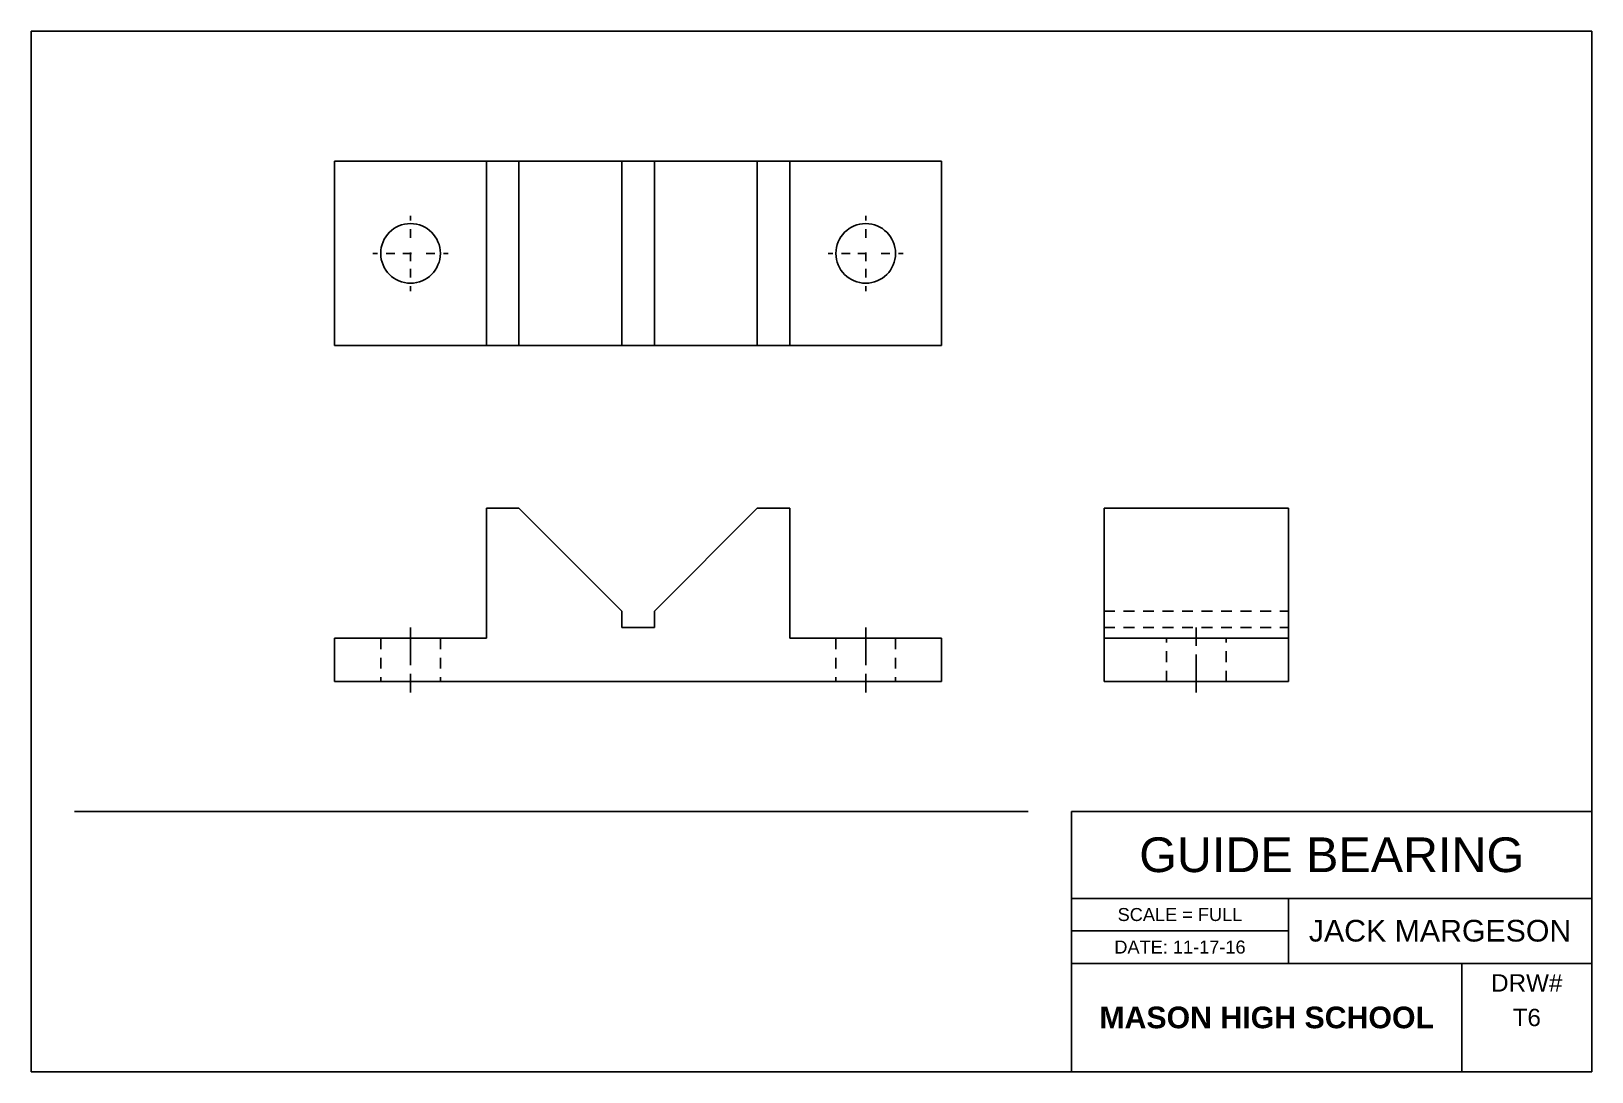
# Model space of a CAD drawing. Header units: inches. Extents: x 0 to 18, y 0 to 12.
import ezdxf

# ---------------------------------------------------------------- set-up
doc = ezdxf.new("R2010")
doc.units = ezdxf.units.IN
doc.header["$MEASUREMENT"] = 0
doc.linetypes.add('CENTER', pattern=[2, 1.25, -0.25, 0.25, -0.25])
doc.linetypes.add('HIDDEN', pattern=[0.375, 0.25, -0.125])
doc.layers.add('dims', color=3, linetype='Continuous')
doc.styles.get("Standard").update_dxf_attribs({"font": 'arial.ttf'})

msp = doc.modelspace()

# ---------------------------------------------------------------- linework, layer by layer
for p, q in [((18, 12), (0, 12)), ((0, 12), (0, 0)), ((18, 12), (0, 12)), ((0, 12), (0, 0)), ((18, 0), (18, 12)), ((18, 0), (18, 12)), ((3.5, 10.5), (9, 10.5)), ((3.5, 10.5), (10.5, 10.5)), ((3.5, 8.375), (3.5, 10.5)), ((3.5, 8.375), (3.5, 10.5)), ((3.5, 8.375), (3.5, 10.5)), ((3.5, 10.5), (8.75, 10.5)), ((7, 10.5), (4.375, 10.5)), ((5.25, 8.375), (5.25, 10.5)), ((5.6255, 8.375), (5.6255, 10.5)), ((6.8125, 8.375), (6.8125, 10.5)), ((7, 10.5), (9.625, 10.5)), ((7.1875, 8.375), (7.1875, 10.5)), ((8.3745, 8.375), (8.3745, 10.5)), ((8.75, 8.375), (8.75, 10.5)), ((8.75, 10.5), (10.5, 10.5)), ((10.5, 10.5), (10.5, 8.375)), ((10.5, 10.5), (10.5, 8.375)), ((10.5, 8.375), (3.5, 8.375)), ((10.5, 8.375), (3.5, 8.375)), ((5.25, 6.5), (5.25, 5)), ((5.25, 6.5), (5.6255, 6.5)), ((6.8125, 5.313), (5.6255, 6.5)), ((7.1875, 5.313), (8.3745, 6.5)), ((8.3745, 6.5), (8.75, 6.5)), ((8.75, 6.5), (8.75, 5)), ((12.375, 4.5), (12.375, 6.5)), ((12.375, 6.5), (14.5, 6.5)), ((12.375, 5), (12.375, 6.5)), ((12.375, 6.5), (14.5, 6.5)), ((14.5, 6.5), (14.5, 4.5)), ((14.5, 6.5), (14.5, 5)), ((6.8125, 5.125), (6.8125, 5.313)), ((7.1875, 5.125), (7.1875, 5.313)), ((7.1875, 5.125), (6.8125, 5.125)), ((7, 5.125), (7.1875, 5.125)), ((3.5, 4.5), (3.5, 5)), ((3.5, 5), (5.25, 5)), ((3.5, 5), (3.5, 4.5)), ((8.75, 5), (10.5, 5)), ((10.5, 5), (10.5, 4.5)), ((12.375, 4.5), (12.375, 5)), ((14.5, 5), (12.375, 5)), ((14.5, 4.5), (14.5, 5)), ((3.5, 4.5), (10.5, 4.5)), ((10.5, 4.5), (3.5, 4.5)), ((14.5, 4.5), (12.375, 4.5)), ((14.5, 4.5), (12.375, 4.5)), ((12.375, 4.5), (14.5, 4.5)), ((11.5, 3), (0.5, 3)), ((18, 3), (12, 3)), ((12, 3), (12, 0)), ((12, 3), (12, 2)), ((18, 0), (18, 3)), ((12, 2), (18, 2)), ((14.5, 1.25), (14.5, 2)), ((14.5, 2), (14.5, 1.625)), ((18, 2), (18, 1.25)), ((14.5, 1.625), (12, 1.625)), ((18, 1.25), (12, 1.25)), ((12, 1.25), (14.5, 1.25)), ((16.5, 0), (16.5, 1.25)), ((0, 0), (18, 0)), ((0, 0), (18, 0)), ((18, 0), (16.5, 0)), ((18, 0), (16.5, 0))]:
    msp.add_line(p, q)
at = {"color": 3, "linetype": 'HIDDEN', "ltscale": 0.25}
for p, q in [((4.375, 9.618), (4.375, 9.872)), ((9.625, 9.618), (9.625, 9.872)), ((4.195, 9.438), (3.941, 9.438)), ((4.285, 9.438), (4.465, 9.438)), ((4.375, 9.348), (4.375, 9.528)), ((4.555, 9.438), (4.809, 9.438)), ((9.445, 9.438), (9.191, 9.438)), ((9.535, 9.438), (9.715, 9.438)), ((9.625, 9.348), (9.625, 9.528)), ((9.805, 9.438), (10.059, 9.438)), ((4.375, 9.258), (4.375, 9.004)), ((9.625, 9.258), (9.625, 9.004))]:
    msp.add_line(p, q, dxfattribs=at)
at = {"linetype": 'HIDDEN', "ltscale": 0.5}
for p, q in [((12.375, 5.313), (14.5, 5.313)), ((12.375, 5.125), (14.5, 5.125))]:
    msp.add_line(p, q, dxfattribs=at)
at = {"color": 3, "linetype": 'HIDDEN'}
for p, q in [((4.375, 5), (4.375, 5.125)), ((9.625, 5), (9.625, 5.125)), ((13.437, 5), (13.437, 5.125)), ((4.375, 4.5), (4.375, 4.375)), ((9.625, 4.5), (9.625, 4.375)), ((13.437, 4.5), (13.437, 4.375))]:
    msp.add_line(p, q, dxfattribs=at)
at = {"color": 250, "linetype": 'HIDDEN', "ltscale": 0.5}
for p, q in [((4.031, 5), (4.031, 4.5)), ((4.719, 5), (4.719, 4.5)), ((9.281, 5), (9.281, 4.5)), ((9.969, 5), (9.969, 4.5)), ((13.0935, 4.5), (13.0935, 5)), ((13.781, 4.5), (13.781, 5))]:
    msp.add_line(p, q, dxfattribs=at)
at = {"color": 3, "linetype": 'CENTER', "ltscale": 0.25}
for p, q in [((4.375, 5), (4.375, 4.5)), ((9.625, 5), (9.625, 4.5)), ((13.437, 4.5), (13.437, 5))]:
    msp.add_line(p, q, dxfattribs=at)
at = {"linetype": 'CENTER'}
for p, q in [((12.375, 4.5), (13.437, 4.5)), ((13.4375, 4.5), (13.0935, 4.5))]:
    msp.add_line(p, q, dxfattribs=at)
at = {"linetype": 'HIDDEN'}
msp.add_line((13.437, 4.5), (13.781, 4.5), dxfattribs=at)
for centre in [(4.375, 9.438), (9.625, 9.438)]:
    msp.add_circle(centre, 0.344)

# ---------------------------------------------------------------- texts
for s, width, insert, char_height, attachment_point in [('GUIDE BEARING', 6, (15, 2.5), 0.4, 5), ('SCALE = FULL', 2.5, (13.25, 1.8125), 0.15, 5), ('DATE: 11-17-16', 2.5, (13.25, 1.4375), 0.15, 5), ('DRW#', 1.5, (17.25, 1.125), 0.2, 2), ('{\\fArial|b1|i0|c0|p34;MASON HIGH SCHOOL}', 4.5, (14.25, 0.625), 0.25, 5), ('T6', 1.5, (17.25, 0.625), 0.2, 5)]:
    msp.add_mtext_dynamic_manual_height_columns(s, width=width, gutter_width=1, heights=[0], dxfattribs=dict(insert=insert, char_height=char_height, attachment_point=attachment_point))
at = {"layer": 'dims', "color": 3, "insert": (16.25, 1.625), "char_height": 0.25, "attachment_point": 5}
msp.add_mtext_dynamic_manual_height_columns('{\\C0;JACK MARGESON}', width=3.5, gutter_width=1, heights=[0], dxfattribs=at)

doc.saveas('drawing.dxf')
